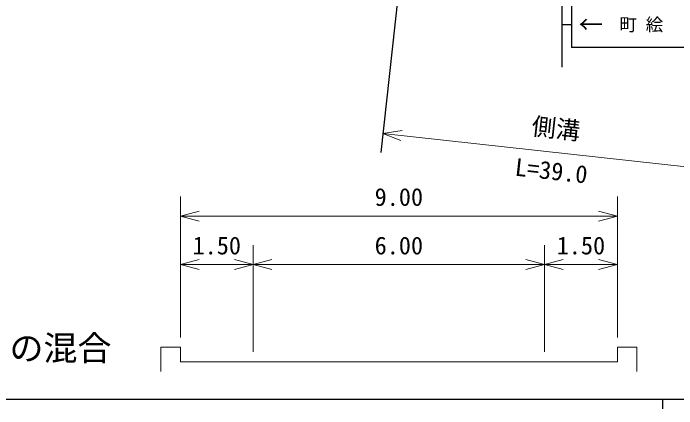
# Model space of a CAD drawing. Units: millimetres, scale not verified, with parts at other scales. Extents: x 40000 to 680000, y 20000 to 380000.
# Drawn here: x 101155 to 169480, y 204000 to 244744 of the extents above; entities that cross this region are included whole.
import ezdxf
from ezdxf.enums import TextEntityAlignment as Align

# ---------------------------------------------------------------- set-up
doc = ezdxf.new("R2010")
doc.units = ezdxf.units.MM
doc.header["$LTSCALE"] = 1000
for name, color, linetype, lineweight in [('S-BGD', 7, 'Continuous', 25), ('S-STR-HTXT', 7, 'Continuous', 13), ('S-STR-STRC', 7, 'Continuous', 25), ('S-TTL-BAND', 7, 'Continuous', 25)]:
    doc.layers.add(name, color=color, linetype=linetype, lineweight=lineweight)
doc.styles.add('@ＭＳ ゴシック', font='')
doc.styles.add('ＭＳ ゴシック', font='')
doc.styles.get('@ＭＳ ゴシック').set_extended_font_data('@MS Gothic')
doc.styles.get('ＭＳ ゴシック').set_extended_font_data('MS Gothic')

msp = doc.modelspace()

# ---------------------------------------------------------------- linework, layer by layer
at = {"layer": 'S-BGD'}
msp.add_line((142967, 266166), (138999, 230385), dxfattribs=at)
at = {"layer": 'S-STR-HTXT'}
for p, q in [((141197, 232674), (139220, 232373)), ((139220, 232373), (174337, 228479)), ((139220, 232373), (141083, 231645)), ((118363, 211349), (118363, 225849)), ((163363, 211349), (163363, 225849)), ((120294, 224366), (118363, 223849)), ((163363, 223849), (161431, 224366)), ((118363, 223849), (163363, 223849)), ((118363, 223849), (120294, 223331)), ((161431, 223331), (163363, 223849)), ((125863, 209849), (125863, 220849)), ((155863, 209849), (155863, 220849)), ((120294, 219366), (118363, 218849)), ((125863, 218849), (123931, 219366)), ((127794, 219366), (125863, 218849)), ((155863, 218849), (153931, 219366)), ((157794, 219366), (155863, 218849)), ((163363, 218849), (161431, 219366)), ((118363, 218849), (125863, 218849)), ((118363, 218849), (120294, 218331)), ((123931, 218331), (125863, 218849)), ((125863, 218849), (155863, 218849)), ((125863, 218849), (127794, 218331)), ((153931, 218331), (155863, 218849)), ((155863, 218849), (163363, 218849)), ((155863, 218849), (157794, 218331)), ((161431, 218331), (163363, 218849)), ((116363, 210349), (118363, 210349)), ((116363, 210349), (116363, 207849)), ((118363, 208849), (118363, 210349)), ((163363, 208849), (163363, 210349)), ((163363, 210349), (165363, 210349)), ((165363, 210349), (165363, 207849)), ((118363, 208849), (125863, 208849)), ((125863, 208849), (155863, 208849)), ((155863, 208849), (163363, 208849))]:
    msp.add_line(p, q, dxfattribs=at)
at = {"layer": 'S-STR-STRC'}
for p, q in [((157631, 250704), (157631, 239204)), ((158631, 250704), (158631, 241204)), ((157631, 243579), (158631, 243579)), ((173631, 241204), (158631, 241204))]:
    msp.add_line(p, q, dxfattribs=at)
at = {"layer": 'S-TTL-BAND'}
for p, q in [((40000, 205000), (579000, 205000)), ((168000, 205000), (168000, 204000))]:
    msp.add_line(p, q, dxfattribs=at)

# ---------------------------------------------------------------- texts
at = {"layer": 'S-STR-HTXT', "style": 'ＭＳ ゴシック'}
msp.add_text('側溝', height=1833, rotation=353.673, dxfattribs=at).set_placement((156888, 231420), align=Align.BOTTOM_CENTER)
at = {"layer": 'S-STR-HTXT', "style": '@ＭＳ ゴシック'}
msp.add_text('L=39.0', height=1833, rotation=353.673, dxfattribs=at).set_placement((156668, 229432), align=Align.TOP_CENTER)
at = {"layer": 'S-STR-HTXT', "style": 'ＭＳ ゴシック'}
for s, p in [('9.00', (140863, 224349)), ('1.50', (122113, 219349)), ('6.00', (140863, 219349)), ('1.50', (159613, 219349))]:
    msp.add_text(s, height=1833, dxfattribs=at).set_placement(p, align=Align.BOTTOM_CENTER)
msp.add_text('橋種\u3000\u3000\u3000綱とRCとの混合', height=2566, dxfattribs=at).set_placement((69273, 208195), align=Align.BOTTOM_LEFT)
at = {"layer": 'S-STR-STRC', "style": 'ＭＳ ゴシック'}
for s, height, p in [('←', 1833, (160631, 243579)), ('町 絵', 1320, (165831, 243579))]:
    msp.add_text(s, height=height, dxfattribs=at).set_placement(p, align=Align.MIDDLE_CENTER)

doc.saveas('drawing.dxf')
